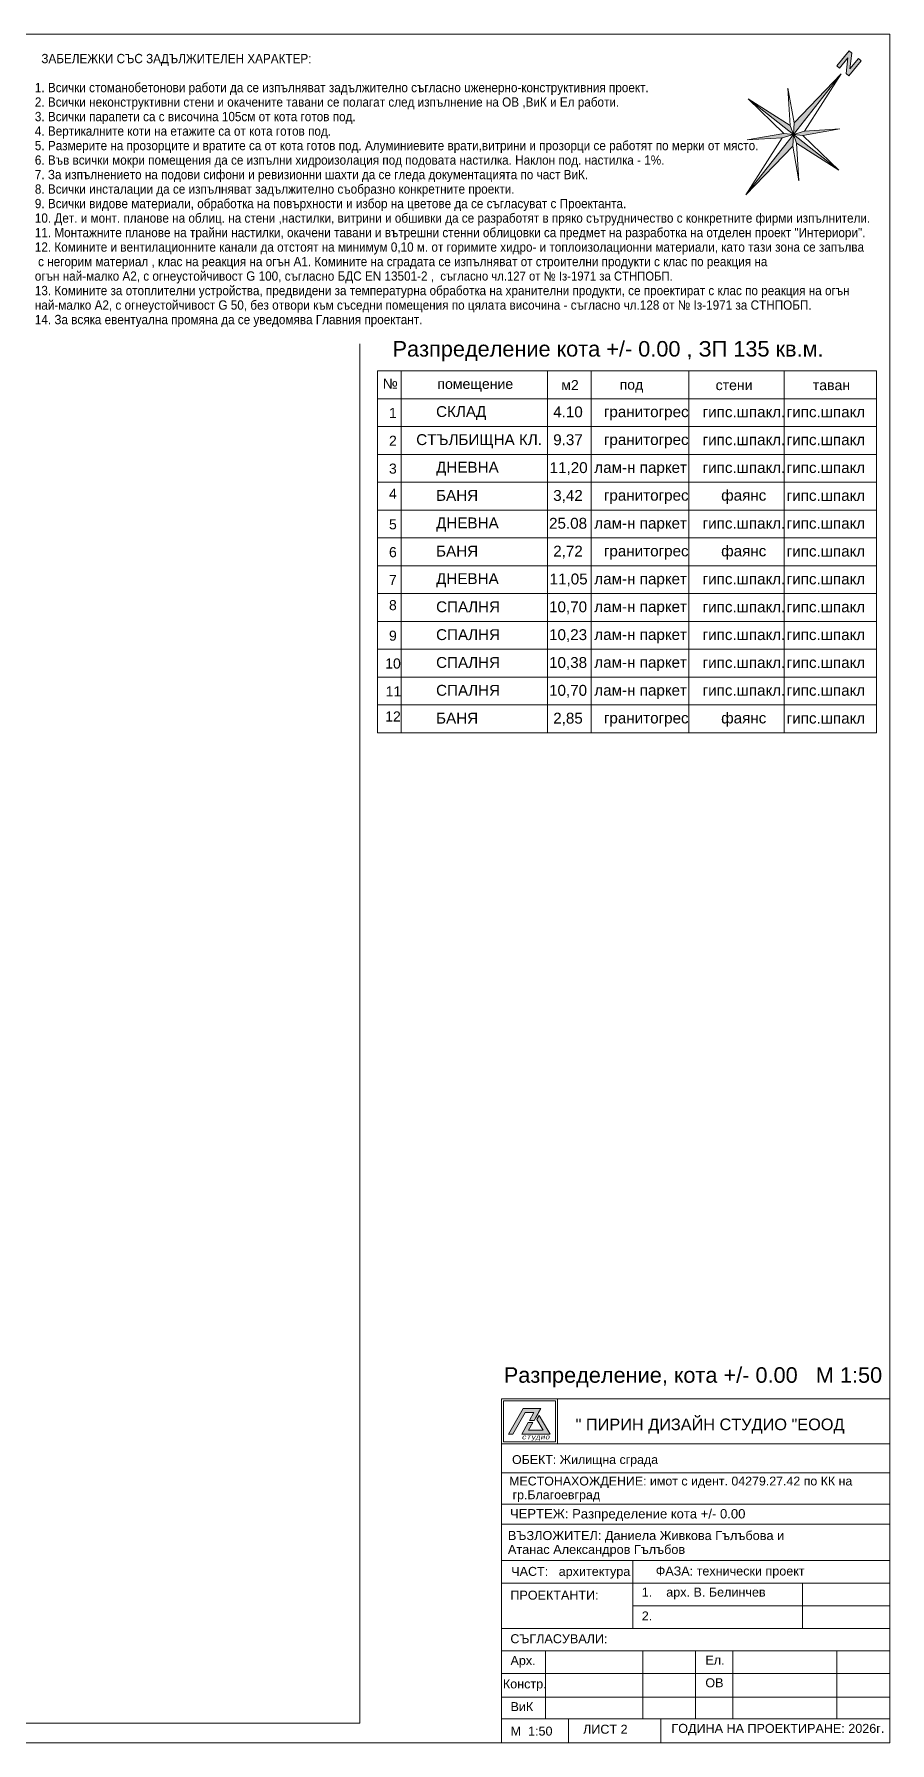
# Model space of a CAD drawing. Header units: centimetres. Extents: x -434 to 2566, y -422 to 1778.
# Drawn here: x 1464 to 2566, y -422 to 1778 of the extents above; entities that cross this region are included whole.
import ezdxf

# ---------------------------------------------------------------- set-up
doc = ezdxf.new("R2010")
doc.units = ezdxf.units.CM
doc.header["$MEASUREMENT"] = 0
for name, color, linetype in [('fill', 7, 'Continuous'), ('антетка', 7, 'Continuous'), ('линии', 7, 'Continuous'), ('таблица', 7, 'Continuous')]:
    doc.layers.add(name, color=color, linetype=linetype)
doc.styles.add('GENERATED_STYLE_2', font='arial.ttf')
doc.styles.add('GENERATED_STYLE_3', font='cour.ttf')
doc.styles.add('GENERATED_STYLE_4', font='arial.ttf', dxfattribs={"width": 0.9})

msp = doc.modelspace()

# ---------------------------------------------------------------- hatches: boundary and pattern name
at = {"layer": 'fill', "linetype": 'Continuous', "lineweight": 30}
for points in [[(2514.267, 1733.705), (2516.708, 1753.832), (2513.168, 1756.744), (2497.429, 1737.61), (2500.969, 1734.698), (2511.75, 1747.805), (2509.388, 1727.773), (2512.928, 1724.862), (2528.666, 1743.995), (2525.127, 1746.907)], [(2442.369, 1664.4), (2441.51, 1649.303), (2502.862, 1727.129)], [(2441.51, 1649.303), (2437.326, 1660.804), (2383.141, 1695.317)], [(2441.51, 1649.303), (2429.35, 1650.686), (2381.838, 1642.239), (2427.032, 1644.943)], [(2441.51, 1649.303), (2453.572, 1647.996), (2501.182, 1656.366), (2455.989, 1653.663)], [(2441.51, 1649.303), (2380.159, 1571.477), (2440.651, 1634.207)], [(2441.51, 1649.303), (2445.597, 1637.879), (2499.88, 1603.29)]]:
    msp.add_hatch(color=7, dxfattribs=at).paths.add_polyline_path(points)
at = {"layer": 'fill', "linetype": 'Continuous', "lineweight": 13}
for points in [[(2093.5, 8.631), (2074.62, -24.239), (2080.323, -24.239), (2096.258, 3.504), (2107.58, 3.504), (2101.822, -6.65), (2107.731, -6.65), (2110.021, -2.612), (2112.928, 2.515), (2113.489, 3.504), (2116.397, 8.631), (2110.488, 8.631), (2109.378, 8.631)], [(2100.309, -9.319), (2091.848, -24.239), (2097.757, -24.239), (2122.573, -24.239), (2128.457, -24.239), (2125.45, -19.058), (2114.391, -0.006), (2111.484, -5.133), (2119.566, -19.058), (2100.695, -19.058), (2106.218, -9.319)]]:
    msp.add_hatch(color=251, dxfattribs=at).paths.add_polyline_path(points)

# ---------------------------------------------------------------- linework, layer by layer
at = {"layer": 'антетка', "color": 7, "linetype": 'Continuous', "lineweight": 5}
for p, q in [((2065.61, 21.372), (2065.61, -421.638)), ((2135.096, 21.372), (2065.61, 21.372)), ((2565.61, 21.372), (2065.61, 21.372)), ((2135.096, 18.704), (2068.278, 18.704)), ((2068.278, 18.704), (2068.278, -34.142)), ((2135.096, 18.704), (2068.278, 18.704)), ((2135.096, 18.704), (2135.096, -34.142)), ((2135.096, 18.704), (2135.096, -34.142)), ((2137.764, 21.372), (2137.764, -36.81)), ((2137.764, 21.372), (2137.764, -36.81)), ((2565.61, -421.638), (2565.61, 21.372)), ((2065.61, -36.81), (2565.61, -36.81)), ((2068.278, -34.142), (2135.096, -34.142)), ((2068.278, -34.142), (2135.096, -34.142)), ((2065.61, -74.156), (2565.61, -74.156)), ((2065.61, -114.382), (2565.61, -114.382)), ((2065.61, -140.153), (2565.61, -140.153)), ((2065.61, -186.965), (2565.61, -186.965)), ((2065.61, -186.965), (2565.61, -186.965)), ((2234.725, -186.965), (2234.725, -216.056)), ((2234.725, -186.965), (2234.725, -216.056)), ((2234.725, -186.965), (2234.725, -274.239)), ((2065.61, -216.056), (2565.61, -216.056)), ((2453.053, -216.056), (2453.053, -274.239)), ((2234.725, -245.148), (2565.61, -245.148)), ((2065.61, -274.239), (2565.61, -274.239)), ((2065.61, -274.239), (2565.61, -274.239)), ((2065.61, -274.239), (2565.61, -274.239)), ((2234.725, -274.239), (2565.61, -274.239)), ((2234.725, -274.239), (2565.61, -274.239)), ((2065.61, -303.33), (2565.61, -303.33)), ((2122.296, -302.861), (2122.296, -390.603)), ((2247.569, -303.33), (2247.569, -390.603)), ((2315.61, -303.33), (2315.61, -390.603)), ((2363.375, -303.33), (2363.375, -390.603)), ((2497.569, -303.33), (2497.569, -390.603)), ((2065.61, -332.421), (2565.61, -332.421)), ((2065.61, -362.789), (2565.61, -362.789)), ((2065.61, -390.603), (2565.61, -390.603)), ((2065.61, -390.603), (2565.61, -390.603)), ((2151.822, -390.603), (2151.822, -421.638)), ((2270.891, -390.603), (2270.891, -421.638))]:
    msp.add_line(p, q, dxfattribs=at)
at = {"layer": 'антетка', "color": 7, "linetype": 'Continuous', "lineweight": 13}
for points in [[(2093.5, 8.631), (2109.378, 8.631), (2110.488, 8.631), (2116.397, 8.631), (2113.489, 3.504), (2112.928, 2.515), (2110.021, -2.612), (2107.731, -6.65), (2101.822, -6.65), (2107.58, 3.504), (2096.258, 3.504), (2080.323, -24.239), (2074.62, -24.239)], [(2100.309, -9.319), (2106.218, -9.319), (2100.695, -19.058), (2119.566, -19.058), (2111.484, -5.133), (2114.391, -0.006), (2125.45, -19.058), (2128.457, -24.239), (2122.573, -24.239), (2097.757, -24.239), (2091.848, -24.239)]]:
    msp.add_lwpolyline(points, close=True, dxfattribs=at)
at = {"layer": 'линии', "color": 7, "linetype": 'Continuous', "lineweight": 5}
for p, q in [((2565.61, 1778.362), (-434.39, 1778.362)), ((2565.61, -421.638), (2565.61, 1778.362)), ((2565.61, -421.638), (-434.39, -421.638))]:
    msp.add_line(p, q, dxfattribs=at)
at = {"layer": 'линии', "color": 7, "linetype": 'Continuous', "lineweight": 13}
for p, q in [((2497.429, 1737.61), (2513.168, 1756.744)), ((2511.75, 1747.805), (2500.969, 1734.698)), ((2509.388, 1727.773), (2511.75, 1747.805)), ((2528.666, 1743.995), (2512.928, 1724.862)), ((2516.708, 1753.832), (2513.168, 1756.744)), ((2516.708, 1753.832), (2514.267, 1733.705)), ((2514.267, 1733.705), (2525.127, 1746.907)), ((2528.666, 1743.995), (2525.127, 1746.907)), ((2441.51, 1649.303), (2502.861, 1727.129)), ((2502.862, 1727.129), (2442.369, 1664.4)), ((2455.989, 1653.663), (2502.861, 1727.129)), ((2500.969, 1734.698), (2497.429, 1737.61)), ((2512.928, 1724.862), (2509.388, 1727.773)), ((2383.14, 1695.316), (2441.51, 1649.303)), ((2429.35, 1650.686), (2383.14, 1695.316)), ((2437.326, 1660.804), (2383.141, 1695.317)), ((2442.369, 1664.4), (2434.447, 1708.975)), ((2434.447, 1708.975), (2437.326, 1660.804)), ((2429.35, 1650.686), (2381.838, 1642.239)), ((2441.51, 1649.303), (2429.35, 1650.686)), ((2437.326, 1660.804), (2441.51, 1649.303)), ((2442.369, 1664.4), (2441.51, 1649.303)), ((2441.51, 1649.303), (2455.989, 1653.663)), ((2501.182, 1656.366), (2453.572, 1647.996)), ((2455.989, 1653.663), (2501.182, 1656.366)), ((2441.51, 1649.303), (2380.159, 1571.476)), ((2380.159, 1571.476), (2427.031, 1644.943)), ((2440.651, 1634.207), (2380.159, 1571.477)), ((2427.032, 1644.943), (2381.838, 1642.239)), ((2427.031, 1644.943), (2441.51, 1649.303)), ((2441.51, 1649.303), (2440.651, 1634.207)), ((2448.574, 1589.631), (2440.651, 1634.207)), ((2441.51, 1649.303), (2499.88, 1603.289)), ((2441.51, 1649.303), (2445.597, 1637.879)), ((2453.572, 1647.996), (2441.51, 1649.303)), ((2499.88, 1603.29), (2445.597, 1637.879)), ((2445.597, 1637.879), (2448.574, 1589.631)), ((2453.572, 1647.996), (2499.88, 1603.289)), ((1883.466, 1379.861), (1883.466, -396.266)), ((1883.466, -396.266), (-384.39, -396.266))]:
    msp.add_line(p, q, dxfattribs=at)
at = {"layer": 'таблица', "color": 7, "linetype": 'Continuous', "lineweight": 13}
for p, q in [((1906.01, 1344.827), (2548.539, 1344.827)), ((1906.01, 1344.827), (1906.01, 878.807)), ((1936.776, 1344.827), (1936.776, 878.807)), ((2124.971, 1344.827), (2124.971, 878.807)), ((2181.33, 878.807), (2181.33, 1344.827)), ((2306.829, 1344.827), (2306.829, 878.807)), ((2429.539, 1344.827), (2429.539, 878.807)), ((2548.539, 1344.827), (2548.539, 878.807)), ((1906.01, 1308.979), (2548.539, 1308.979)), ((1906.01, 1273.132), (2548.539, 1273.132)), ((1906.01, 1237.284), (2548.539, 1237.284)), ((1906.01, 1201.436), (2548.539, 1201.436)), ((1906.01, 1165.589), (2548.539, 1165.589)), ((1906.01, 1129.741), (2548.539, 1129.741)), ((1906.01, 1093.893), (2548.539, 1093.893)), ((1906.01, 1058.046), (2548.539, 1058.046)), ((1906.01, 1022.198), (2548.539, 1022.198)), ((1906.01, 986.35), (2548.539, 986.35)), ((1906.01, 950.503), (2548.539, 950.503)), ((1906.01, 914.655), (2548.539, 914.655)), ((1906.01, 878.807), (2548.539, 878.807))]:
    msp.add_line(p, q, dxfattribs=at)

# ---------------------------------------------------------------- texts
at = {"layer": 'антетка', "color": 7, "linetype": 'Continuous', "lineweight": 13, "insert": (2068.735, 35.916), "char_height": 20, "attachment_point": 7, "style": 'GENERATED_STYLE_2'}
msp.add_mtext('\\A1;{\\pql;\\fArial|b0|i0|c0|p0;\\W1.000000;Разпределение, кота +/- 0.00\\fArial|b0|i0|c0|p0;\\W1.000000;   М 1:50}', dxfattribs=at)
at = {"layer": 'антетка', "color": 7, "linetype": 'Continuous', "lineweight": 5}
for s, insert, char_height, attachment_point, style in [('\\A1;{\\pqc;\\fArial|b0|i0|c0|p0;\\W1.000000;" ПИРИН ДИЗАЙН СТУДИО "ЕООД}', (2334.245, -23.484), 15, 8, 'GENERATED_STYLE_2'), ('\\A1;{\\pqc;\\fCourier New|b0|i1|c0|p0;\\W1.000000;студио}', (2110.202, -32.777), 6, 8, 'GENERATED_STYLE_3'), ('\\A1;{\\pql;\\fArial|b0|i0|c0|p0;\\W1.000000;ОБЕКТ:\\fArial|b0|i0|c0|p0;\\W1.000000; Жилищна сграда}', (2079.365, -66.081), 11.40508, 7, 'GENERATED_STYLE_2'), ('\\A1;{\\pql;\\fArial|b0|i0|c0|p0;\\W1.000000;ЧЕРТЕЖ:\\fArial|b0|i0|c0|p0;\\W1.000000; Разпределение кота +/- 0.00\\fArial|b0|i0|c0|p0;\\W1.000000; }', (2076.665, -136.374), 12.040407, 7, 'GENERATED_STYLE_2'), ('\\A1;{\\pql;\\fArial|b0|i0|c0|p0;\\W1.000000;ЧАСТ:   архитектура}', (2078.325, -210.195), 11.58217, 7, 'GENERATED_STYLE_2'), ('\\A1;{\\pql;\\fArial|b0|i0|c0|p0;\\W1.000000;ФАЗА: технически проект }', (2264.337, -209.705), 11.58217, 7, 'GENERATED_STYLE_2'), ('\\A1;{\\pql;\\fArial|b0|i0|c0|p0;\\W1.000000;ПРОЕКТАНТИ:}', (2077.242, -237.462), 11.58217, 7, 'GENERATED_STYLE_2'), ('\\A1;{\\pql;\\fArial|b0|i0|c0|p0;\\W1.000000;1.    арх. В. Белинчев}', (2246.357, -236.865), 11.58217, 7, 'GENERATED_STYLE_2'), ('\\A1;{\\pql;\\fArial|b0|i0|c0|p0;\\W1.000000;2.}', (2246.357, -264.07), 11.58217, 7, 'GENERATED_STYLE_2'), ('\\A1;{\\pql;\\fArial|b0|i0|c0|p0;\\W1.000000;2.}', (2246.357, -264.07), 11.58217, 7, 'GENERATED_STYLE_2'), ('\\A1;{\\pql;\\fArial|b0|i0|c0|p0;\\W1.000000;СЪГЛАСУВАЛИ:}', (2077.242, -293.553), 11.58217, 7, 'GENERATED_STYLE_2'), ('\\A1;{\\pql;\\fArial|b0|i0|c0|p0;\\W1.000000;Арх.}', (2077.363, -324.995), 11.58217, 7, 'GENERATED_STYLE_2'), ('\\A1;{\\pql;\\fArial|b0|i0|c0|p0;\\W1.000000;Ел.}', (2328.175, -321.036), 11.58217, 7, 'GENERATED_STYLE_2'), ('\\A1;{\\pql;\\fArial|b0|i0|c0|p0;\\W1.000000;Констр.}', (2067.574, -355.056), 11.58217, 7, 'GENERATED_STYLE_2'), ('\\A1;{\\pql;\\fArial|b0|i0|c0|p0;\\W1.000000;ОВ}', (2328.175, -350.267), 11.58217, 7, 'GENERATED_STYLE_2'), ('\\A1;{\\pql;\\fArial|b0|i0|c0|p0;\\W1.000000;ВиК}', (2077.382, -380.825), 11.58217, 7, 'GENERATED_STYLE_2'), ('\\A1;{\\pql;\\fArial|b0|i0|c0|p0;\\W1.000000;M  1:50}', (2077.476, -412.477), 11.58649, 7, 'GENERATED_STYLE_2'), ('\\A1;{\\pql;\\fArial|b0|i0|c0|p0;\\W1.000000;ЛИСТ\\fArial|b0|i0|c0|p0;\\W1.000000; 2\\fArial|b0|i0|c0|p0;\\W1.000000; }', (2170.774, -410.088), 11.582173, 7, 'GENERATED_STYLE_2'), ('\\A1;{\\pql;\\fArial|b0|i0|c0|p0;\\W1.000000;ГОДИНА НА ПРОЕКТИРАНЕ: 202\\fArial|b0|i0|c0|p0;\\W1.000000;6\\fArial|b0|i0|c0|p0;\\W1.000000;г. }', (2284.535, -412.177), 11.582173, 7, 'GENERATED_STYLE_2')]:
    msp.add_mtext(s, dxfattribs=dict(at, insert=insert, char_height=char_height, attachment_point=attachment_point, style=style))
at = {"layer": 'антетка', "color": 7, "linetype": 'Continuous', "lineweight": 5, "attachment_point": 7, "style": 'GENERATED_STYLE_2'}
for s, insert, char_height, line_spacing_factor in [('\\A1;{\\pql;\\fArial|b0|i0|c0|p0;\\W1.000000;МЕСТОНАХОЖДЕНИЕ: имот с идент. 04279.27.42 по КК на\\P\\pql;\\fArial|b0|i0|c0|p0;\\W1.000000; гр.Благоевград }', (2075.665, -111.43), 11.40508, 0.930874), ('\\A1;{\\pql;\\fArial|b0|i0|c0|p0;\\W1.000000;ВЪЗЛОЖИТЕЛ: \\fArial|b0|i0|c0|p0;\\H0.998577x;\\W1.000000;Даниела Живкова Гълъбова и \\P\\pql;\\fArial|b0|i0|c0|p0;\\W1.000000;Атанас Александров Гълъбов\\fArial|b0|i0|c0|p0;\\H0.854701x;\\W1.000000; }', (2074.055, -182.001), 11.716677, 0.917345)]:
    msp.add_mtext(s, dxfattribs=dict(at, insert=insert, char_height=char_height, line_spacing_factor=line_spacing_factor))
at = {"layer": 'таблица', "color": 7, "linetype": 'Continuous', "lineweight": 13, "insert": (1465.154, 1577.142), "char_height": 12, "attachment_point": 4, "line_spacing_factor": 0.933264, "style": 'GENERATED_STYLE_4'}
msp.add_mtext('\\A1;{\\pql;\\fArial|b0|i0|c0|p0;\\W0.900000;  ЗАБЕЛЕЖКИ СЪС ЗАДЪЛЖИТЕЛЕН ХАРАКТЕР:\\P\\pql;\\fArial|b0|i0|c0|p0;\\W0.900000;\\P\\pql;\\fArial|b0|i0|c0|p0;\\W0.900000;1. Всички стоманобетонови работи да се изпълняват задължително съгласно uженерно-конструктивния проект.                                                \\P\\pql;\\fArial|b0|i0|c0|p0;\\W0.900000;2. Всички неконструктивни стени и окачените тавани се полагат след изпълнение на ОВ ,ВиК и Ел работи.\\P\\pql;\\fArial|b0|i0|c0|p0;\\W0.900000;3. Всички парапети са с височина 105см от кота готов под.\\P\\pql;\\fArial|b0|i0|c0|p0;\\W0.900000;4. Вертикалните коти на етажите са от кота готов под.\\P\\pql;\\fArial|b0|i0|c0|p0;\\W0.900000;5. Размерите на прозорците и вратите са от кота готов под. Алуминиевите врати,витрини и прозорци се работят по мерки от място. \\P\\pql;\\fArial|b0|i0|c0|p0;\\W0.900000;6. Във всички мокри помещения да се изпълни хидроизолация под подовата настилка. Наклон под. настилка - 1%.\\P\\pql;\\fArial|b0|i0|c0|p0;\\W0.900000;7. За изпълнението на подови сифони и ревизионни шахти да се гледа документацията по част ВиК.\\P\\pql;\\fArial|b0|i0|c0|p0;\\W0.900000;8. Всички инсталации да се изпълняват задължително съобразно конкретните проекти.\\P\\pql;\\fArial|b0|i0|c0|p0;\\W0.900000;9. Всички видове материали, обработка на повърхности и избор на цветове да се съгласуват с Проектанта.\\P\\pql;\\fArial|b0|i0|c0|p0;\\W0.900000;10. Дет. и монт. планове на облиц. на стени ,настилки, витрини и обшивки да се разработят в пряко сътрудничество с конкретните фирми изпълнители.    \\P\\pql;\\fArial|b0|i0|c0|p0;\\W0.900000;11. Монтажните планове на трайни настилки, окачени тавани и вътрешни стенни облицовки са предмет на разработка на отделен проект "Интериори".  \\P\\pql;\\fArial|b0|i0|c0|p0;\\W0.900000;12. \\fArial|b0|i0|c0|p0;\\W0.900000;Комините и вентилационните канали да отстоят на минимум 0,10 м. от горимите хидро- и топлоизолационни материали, като тази зона се запълва\\P\\pql;\\fArial|b0|i0|c0|p0;\\W0.900000; с негорим материал , клас на реакция на огън А1. Комините на сградата се изпълняват от строителни продукти с клас по реакция на\\P\\pql;\\fArial|b0|i0|c0|p0;\\W0.900000;огън най-малко А2, с огнеустойчивост G 100, съгласно БДС EN 13501-2 ,\\fArial|b0|i0|c0|p0;\\H0.964937x;\\W0.900000;  съгласно чл.127 от № Iз-1971 за СТНПОБП\\fArial|b0|i0|c0|p0;\\H1.036337x;\\W0.900000;.\\P\\pql;\\fArial|b0|i0|c0|p0;\\W0.900000;13. Комините за отоплителни устройства, предвидени за температурна обработка на хранителни продукти, се проектират с клас по реакция на огън \\P\\pql;\\fArial|b0|i0|c0|p0;\\W0.900000;най-малко А2, с огнеустойчивост G 50, без отвори към съседни помещения по цялата височина - съгласно чл.128 от № Iз-1971 за СТНПОБП.\\P\\pql;\\fArial|b0|i0|c0|p0;\\W0.900000;14. За всяка евентуална промяна да се уведомява Главния проектант.}', dxfattribs=at)
at = {"layer": 'таблица', "color": 7, "linetype": 'Continuous', "lineweight": 13, "attachment_point": 4, "style": 'GENERATED_STYLE_2'}
for s, insert, char_height in [('\\A1;{\\pql;\\fArial|b0|i0|c0|p0;\\W1.000000;Разпределение кота +/- 0.00 , ЗП 13\\fArial|b0|i0|c0|p0;\\W1.000000;5\\fArial|b0|i0|c0|p0;\\W1.000000; кв.м.}', (1925.576, 1370.223), 20), ('\\A1;{\\pql;\\fArial|b0|i0|c0|p0;\\W1.000000;№}', (1912.973, 1328.254), 12.96), ('\\A1;{\\pql;\\fArial|b0|i0|c0|p0;\\W1.000000;помещение}', (1983.292, 1326.227), 12.96), ('\\A1;{\\pql;\\fArial|b0|i0|c0|p0;\\W1.000000;м2}', (2142.735, 1326.545), 12.96), ('\\A1;{\\pql;\\fArial|b0|i0|c0|p0;\\W1.000000;под}', (2217.838, 1325.239), 12.96), ('\\A1;{\\pql;\\fArial|b0|i0|c0|p0;\\W1.000000;стени}', (2341.4, 1326.441), 12.96), ('\\A1;{\\pql;\\fArial|b0|i0|c0|p0;\\W1.000000;таван}', (2466.464, 1326.441), 12.96), ('\\A1;{\\pql;\\fArial|b0|i0|c0|p0;\\W1.000000;СКЛАД}', (1981.618, 1290.428), 14), ('\\A1;{\\pql;\\fArial|b0|i0|c0|p0;\\W1.000000;4.10}', (2132.355, 1291.913), 14), ('\\A1;{\\pql;\\fArial|b0|i0|c0|p0;\\W1.000000;1}', (1920.949, 1290.697), 12.96), ('\\A1;{\\pql;\\fArial|b0|i0|c0|p0;\\W1.000000;гранитогрес}', (2197.559, 1290.123), 14), ('\\A1;{\\pql;\\fArial|b0|i0|c0|p0;\\W1.000000;гипс.шпакл.}', (2324.655, 1291.918), 14), ('\\A1;{\\pql;\\fArial|b0|i0|c0|p0;\\W1.000000;гипс.шпакл}', (2432.884, 1291.918), 14), ('\\A1;{\\pql;\\fArial|b0|i0|c0|p0;\\W1.000000;2}', (1920.949, 1254.849), 12.96), ('\\A1;{\\pql;\\fArial|b0|i0|c0|p0;\\W1.000000;СТЪЛБИЩНА КЛ.}', (1956.034, 1254.275), 14), ('\\A1;{\\pql;\\fArial|b0|i0|c0|p0;\\W1.000000;9.37}', (2132.355, 1256.061), 14), ('\\A1;{\\pql;\\fArial|b0|i0|c0|p0;\\W1.000000;гранитогрес}', (2197.559, 1254.275), 14), ('\\A1;{\\pql;\\fArial|b0|i0|c0|p0;\\W1.000000;гипс.шпакл.}', (2324.655, 1256.071), 14), ('\\A1;{\\pql;\\fArial|b0|i0|c0|p0;\\W1.000000;гипс.шпакл}', (2432.884, 1256.071), 14), ('\\A1;{\\pql;\\fArial|b0|i0|c0|p0;\\W1.000000;3}', (1920.949, 1218.889), 12.96), ('\\A1;{\\pql;\\fArial|b0|i0|c0|p0;\\W1.000000;ДНЕВНА}', (1981.618, 1218.732), 14), ('\\A1;{\\pql;\\fArial|b0|i0|c0|p0;\\W1.000000;11,20}', (2127.728, 1218.976), 14), ('\\A1;{\\pql;\\fArial|b0|i0|c0|p0;\\W1.000000;лам\\fArial|b0|i0|c0|p0;\\W1.000000;-\\fArial|b0|i0|c0|p0;\\W1.000000;н паркет}', (2185.281, 1218.428), 14), ('\\A1;{\\pql;\\fArial|b0|i0|c0|p0;\\W1.000000;гипс.шпакл.}', (2324.655, 1220.223), 14), ('\\A1;{\\pql;\\fArial|b0|i0|c0|p0;\\W1.000000;гипс.шпакл}', (2432.884, 1220.223), 14), ('\\A1;{\\pql;\\fArial|b0|i0|c0|p0;\\W1.000000;4}', (1920.949, 1186.631), 12.96), ('\\A1;{\\pql;\\fArial|b0|i0|c0|p0;\\W1.000000;БАНЯ}', (1981.618, 1184.488), 14), ('\\A1;{\\pql;\\fArial|b0|i0|c0|p0;\\W1.000000;3,42}', (2132.355, 1183.128), 14), ('\\A1;{\\pql;\\fArial|b0|i0|c0|p0;\\W1.000000;гранитогрес}', (2197.559, 1182.58), 14), ('\\A1;{\\pql;\\fArial|b0|i0|c0|p0;\\W1.000000;фаянс}', (2348.534, 1182.58), 14), ('\\A1;{\\pql;\\fArial|b0|i0|c0|p0;\\W1.000000;гипс.шпакл}', (2432.884, 1184.375), 14), ('\\A1;{\\pql;\\fArial|b0|i0|c0|p0;\\W1.000000;5}', (1920.949, 1147.198), 12.96), ('\\A1;{\\pql;\\fArial|b0|i0|c0|p0;\\W1.000000;ДНЕВНА}', (1981.618, 1147.037), 14), ('\\A1;{\\pql;\\fArial|b0|i0|c0|p0;\\W1.000000;25.\\fArial|b0|i0|c0|p0;\\W1.000000;08}', (2127.016, 1148.523), 14), ('\\A1;{\\pql;\\fArial|b0|i0|c0|p0;\\W1.000000;лам\\fArial|b0|i0|c0|p0;\\W1.000000;-\\fArial|b0|i0|c0|p0;\\W1.000000;н паркет}', (2185.281, 1146.732), 14), ('\\A1;{\\pql;\\fArial|b0|i0|c0|p0;\\W1.000000;гипс.шпакл.}', (2324.655, 1148.528), 14), ('\\A1;{\\pql;\\fArial|b0|i0|c0|p0;\\W1.000000;гипс.шпакл}', (2432.884, 1148.528), 14), ('\\A1;{\\pql;\\fArial|b0|i0|c0|p0;\\W1.000000;6}', (1920.949, 1111.35), 12.96), ('\\A1;{\\pql;\\fArial|b0|i0|c0|p0;\\W1.000000;БАНЯ}', (1981.618, 1112.792), 14), ('\\A1;{\\pql;\\fArial|b0|i0|c0|p0;\\W1.000000;2,72}', (2132.355, 1111.433), 14), ('\\A1;{\\pql;\\fArial|b0|i0|c0|p0;\\W1.000000;гранитогрес}', (2197.559, 1110.884), 14), ('\\A1;{\\pql;\\fArial|b0|i0|c0|p0;\\W1.000000;фаянс}', (2348.534, 1110.884), 14), ('\\A1;{\\pql;\\fArial|b0|i0|c0|p0;\\W1.000000;гипс.шпакл}', (2432.884, 1112.68), 14), ('\\A1;{\\pql;\\fArial|b0|i0|c0|p0;\\W1.000000;7}', (1920.949, 1075.611), 12.96), ('\\A1;{\\pql;\\fArial|b0|i0|c0|p0;\\W1.000000;ДНЕВНА}', (1981.618, 1075.342), 14), ('\\A1;{\\pql;\\fArial|b0|i0|c0|p0;\\W1.000000;11,05}', (2127.728, 1075.585), 14), ('\\A1;{\\pql;\\fArial|b0|i0|c0|p0;\\W1.000000;лам\\fArial|b0|i0|c0|p0;\\W1.000000;-\\fArial|b0|i0|c0|p0;\\W1.000000;н паркет}', (2185.281, 1075.037), 14), ('\\A1;{\\pql;\\fArial|b0|i0|c0|p0;\\W1.000000;гипс.шпакл.}', (2324.655, 1076.832), 14), ('\\A1;{\\pql;\\fArial|b0|i0|c0|p0;\\W1.000000;гипс.шпакл}', (2432.884, 1076.832), 14), ('\\A1;{\\pql;\\fArial|b0|i0|c0|p0;\\W1.000000;8}', (1920.949, 1043.131), 12.96), ('\\A1;{\\pql;\\fArial|b0|i0|c0|p0;\\W1.000000;С\\fArial|b0|i0|c0|p0;\\W1.000000;ПАЛНЯ}', (1981.618, 1040.98), 14), ('\\A1;{\\pql;\\fArial|b0|i0|c0|p0;\\W1.000000;10,70}', (2127.015, 1039.738), 14), ('\\A1;{\\pql;\\fArial|b0|i0|c0|p0;\\W1.000000;лам\\fArial|b0|i0|c0|p0;\\W1.000000;-\\fArial|b0|i0|c0|p0;\\W1.000000;н паркет}', (2185.281, 1039.189), 14), ('\\A1;{\\pql;\\fArial|b0|i0|c0|p0;\\W1.000000;гипс.шпакл.}', (2324.655, 1040.984), 14), ('\\A1;{\\pql;\\fArial|b0|i0|c0|p0;\\W1.000000;гипс.шпакл}', (2432.884, 1040.984), 14), ('\\A1;{\\pql;\\fArial|b0|i0|c0|p0;\\W1.000000;С\\fArial|b0|i0|c0|p0;\\W1.000000;ПАЛНЯ}', (1981.618, 1005.132), 14), ('\\A1;{\\pql;\\fArial|b0|i0|c0|p0;\\W1.000000;10,\\fArial|b0|i0|c0|p0;\\W1.000000;23}', (2127.016, 1003.89), 14), ('\\A1;{\\pql;\\fArial|b0|i0|c0|p0;\\W1.000000;9}', (1920.949, 1003.807), 12.96), ('\\A1;{\\pql;\\fArial|b0|i0|c0|p0;\\W1.000000;лам\\fArial|b0|i0|c0|p0;\\W1.000000;-\\fArial|b0|i0|c0|p0;\\W1.000000;н паркет}', (2185.281, 1003.341), 14), ('\\A1;{\\pql;\\fArial|b0|i0|c0|p0;\\W1.000000;гипс.шпакл.}', (2324.655, 1005.137), 14), ('\\A1;{\\pql;\\fArial|b0|i0|c0|p0;\\W1.000000;гипс.шпакл}', (2432.884, 1005.137), 14), ('\\A1;{\\pql;\\fArial|b0|i0|c0|p0;\\W1.000000;10}', (1916.032, 967.96), 12.96), ('\\A1;{\\pql;\\fArial|b0|i0|c0|p0;\\W1.000000;С\\fArial|b0|i0|c0|p0;\\W1.000000;ПАЛНЯ}', (1981.618, 969.284), 14), ('\\A1;{\\pql;\\fArial|b0|i0|c0|p0;\\W1.000000;10,38}', (2127.015, 968.042), 14), ('\\A1;{\\pql;\\fArial|b0|i0|c0|p0;\\W1.000000;лам\\fArial|b0|i0|c0|p0;\\W1.000000;-\\fArial|b0|i0|c0|p0;\\W1.000000;н паркет}', (2185.281, 967.494), 14), ('\\A1;{\\pql;\\fArial|b0|i0|c0|p0;\\W1.000000;гипс.шпакл.}', (2324.655, 969.289), 14), ('\\A1;{\\pql;\\fArial|b0|i0|c0|p0;\\W1.000000;гипс.шпакл}', (2432.884, 969.289), 14), ('\\A1;{\\pql;\\fArial|b0|i0|c0|p0;\\W1.000000;11}', (1916.683, 932.22), 12.96), ('\\A1;{\\pql;\\fArial|b0|i0|c0|p0;\\W1.000000;С\\fArial|b0|i0|c0|p0;\\W1.000000;ПАЛНЯ}', (1981.618, 933.437), 14), ('\\A1;{\\pql;\\fArial|b0|i0|c0|p0;\\W1.000000;10,70}', (2127.015, 932.195), 14), ('\\A1;{\\pql;\\fArial|b0|i0|c0|p0;\\W1.000000;лам\\fArial|b0|i0|c0|p0;\\W1.000000;-\\fArial|b0|i0|c0|p0;\\W1.000000;н паркет}', (2185.281, 931.646), 14), ('\\A1;{\\pql;\\fArial|b0|i0|c0|p0;\\W1.000000;гипс.шпакл.}', (2324.655, 933.441), 14), ('\\A1;{\\pql;\\fArial|b0|i0|c0|p0;\\W1.000000;гипс.шпакл}', (2432.884, 933.441), 14), ('\\A1;{\\pql;\\fArial|b0|i0|c0|p0;\\W1.000000;12}', (1916.032, 899.849), 12.96), ('\\A1;{\\pql;\\fArial|b0|i0|c0|p0;\\W1.000000;БАНЯ}', (1981.618, 897.706), 14), ('\\A1;{\\pql;\\fArial|b0|i0|c0|p0;\\W1.000000;2,85}', (2132.355, 896.347), 14), ('\\A1;{\\pql;\\fArial|b0|i0|c0|p0;\\W1.000000;фаянс}', (2348.534, 895.798), 14), ('\\A1;{\\pql;\\fArial|b0|i0|c0|p0;\\W1.000000;гранитогрес}', (2197.559, 895.798), 14), ('\\A1;{\\pql;\\fArial|b0|i0|c0|p0;\\W1.000000;гипс.шпакл}', (2432.884, 897.594), 14)]:
    msp.add_mtext(s, dxfattribs=dict(at, insert=insert, char_height=char_height))

doc.saveas('drawing.dxf')
